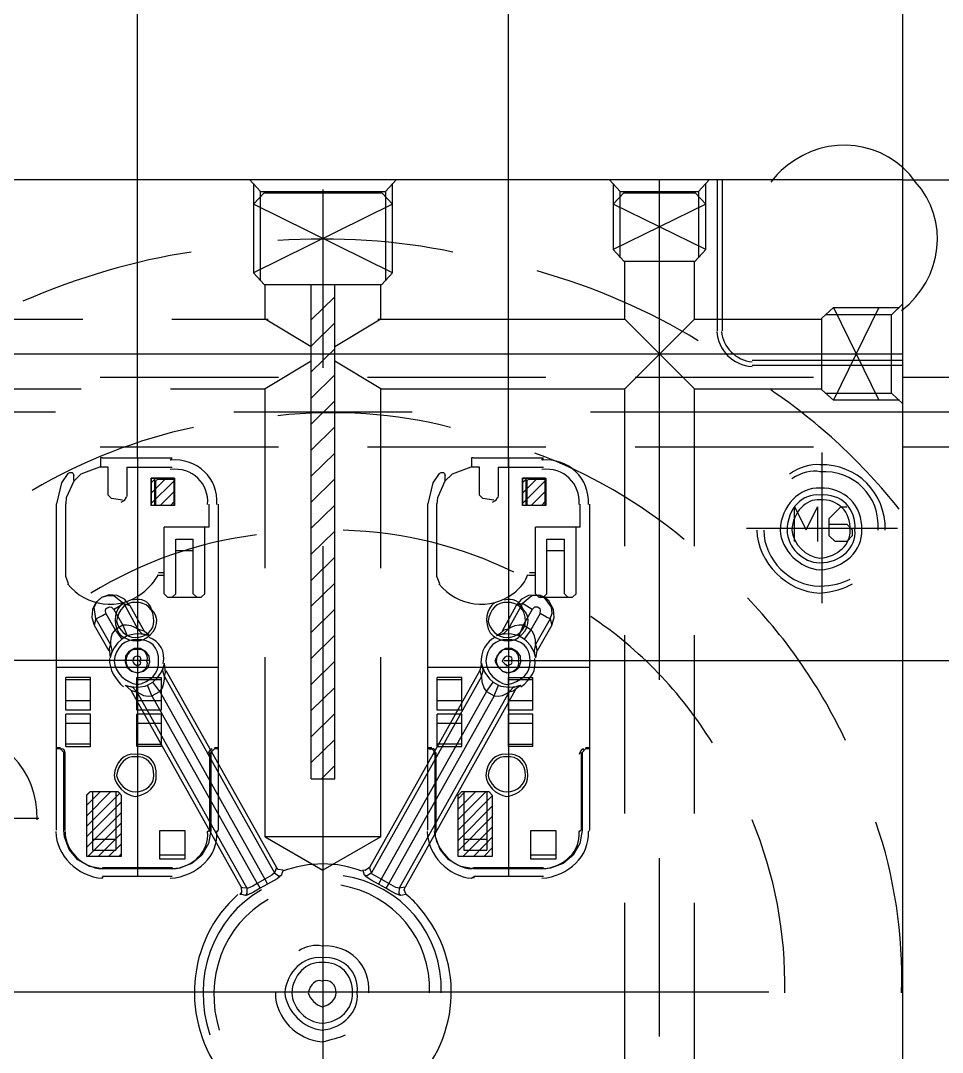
# Model space of a CAD drawing. Header units: inches. Extents: x 0 to 325, y 148 to 354.
# Drawn here: x 162.84 to 182.25, y 292.5 to 314.23 of the extents above; entities that cross this region are included whole.
import ezdxf

# ---------------------------------------------------------------- set-up
doc = ezdxf.new("R2010")
doc.units = ezdxf.units.IN
doc.header["$MEASUREMENT"] = 0

# ---------------------------------------------------------------- blocks, each defined once
blk = doc.blocks.new('AHH1270-500010_3')
at = {"color": 1, "transparency": 33554687}
for points in [[(165.303, 305.019), (165.303, 331.634)], [(173.116, 304.822), (173.116, 331.634)], [(181.42, 310.873), (181.42, 328.545), (180.505, 330.011), (180.505, 331.477)], [(181.42, 310.873), (200.961, 310.873)], [(169.209, 310.671), (169.209, 306.918)], [(165.303, 305.019), (165.303, 296.207)], [(173.116, 305.019), (173.116, 296.207)], [(169.209, 303.164), (169.209, 284.385)], [(165.544, 300.753), (137.457, 300.753)], [(173.022, 300.753), (200.961, 300.753)], [(163.596, 300.616), (167.005, 300.616)], [(171.413, 300.616), (174.823, 300.616)], [(178.596, 293.772), (159.823, 293.772)]]:
    blk.add_lwpolyline(points, dxfattribs=at)
at = {"color": 4, "transparency": 33554687}
for points in [[(156.999, 276.676), (181.42, 276.676), (181.42, 310.873), (156.999, 310.873), (156.999, 276.676)], [(177.514, 307.695), (177.514, 310.873)], [(177.622, 307.695), (177.622, 310.873)], [(181.42, 307.07), (178.247, 307.07)], [(181.42, 306.967), (178.247, 306.967)], [(165.593, 304.497), (165.692, 304.591)], [(165.593, 304.276), (165.908, 304.591)], [(165.593, 304.025), (166.076, 304.025), (166.076, 304.591), (165.593, 304.591), (165.593, 304.025)], [(173.411, 304.025), (173.888, 304.025), (173.888, 304.591), (173.411, 304.591), (173.411, 304.025)], [(173.411, 304.497), (173.504, 304.591)], [(173.411, 304.276), (173.726, 304.591)], [(165.593, 304.059), (166.076, 304.537)], [(173.411, 304.059), (173.888, 304.537)], [(165.785, 304.025), (166.076, 304.315)], [(173.598, 304.025), (173.888, 304.315)], [(166.002, 304.025), (166.076, 304.099)], [(173.819, 304.025), (173.888, 304.099)], [(164.555, 302.087), (164.427, 301.978), (164.354, 301.831)], [(164.393, 301.88), (164.452, 301.998), (164.555, 302.087), (164.678, 302.126), (164.811, 302.116), (165.013, 301.954)], [(164.875, 302.126), (164.708, 302.136), (164.57, 302.091)], [(164.57, 302.091), (164.57, 302.091)], [(165.141, 301.914), (165.028, 302.047), (164.875, 302.126)], [(173.539, 302.121), (173.386, 302.047), (173.278, 301.914)], [(173.863, 302.087), (173.74, 302.126), (173.608, 302.116), (173.406, 301.954)], [(173.74, 302.131), (173.539, 302.121)], [(173.79, 302.121), (173.74, 302.131)], [(173.863, 302.087), (173.79, 302.121)], [(173.967, 302.008), (173.863, 302.087)], [(173.991, 301.629), (174.031, 301.752), (174.021, 301.88), (173.863, 302.087)], [(174.065, 301.831), (173.967, 302.008)], [(164.354, 301.831), (164.339, 301.659), (164.393, 301.496)], [(164.427, 301.629), (164.393, 301.88)], [(164.565, 301.703), (164.639, 301.742), (164.629, 301.811)], [(164.629, 301.811), (164.639, 301.841), (164.664, 301.865), (164.723, 301.885)], [(164.639, 301.742), (164.831, 301.403)], [(164.723, 301.885), (164.757, 301.875), (164.806, 301.831)], [(164.801, 301.831), (164.974, 301.934)], [(164.806, 301.831), (164.993, 301.496)], [(164.974, 301.934), (165.013, 301.954)], [(165.013, 301.954), (165.141, 301.914)], [(165.013, 301.954), (165.313, 301.413)], [(165.141, 301.914), (165.441, 301.373)], [(173.278, 301.914), (172.978, 301.373)], [(173.406, 301.954), (173.106, 301.413)], [(173.406, 301.954), (173.278, 301.914)], [(173.445, 301.934), (173.406, 301.954)], [(173.613, 301.831), (173.426, 301.496)], [(173.613, 301.831), (173.445, 301.934)], [(173.78, 301.742), (173.588, 301.403)], [(173.662, 301.875), (173.613, 301.831)], [(173.726, 301.88), (173.662, 301.875)], [(173.79, 301.811), (173.78, 301.841), (173.726, 301.88)], [(173.78, 301.742), (173.79, 301.811)], [(173.918, 301.668), (173.78, 301.742)], [(174.026, 301.496), (174.075, 301.659), (174.065, 301.831)], [(164.427, 301.629), (164.393, 301.496)], [(164.427, 301.629), (164.565, 301.703)], [(164.427, 301.629), (164.732, 301.088)], [(173.991, 301.629), (173.686, 301.088)], [(173.991, 301.629), (173.918, 301.668)], [(173.991, 301.629), (174.026, 301.496)], [(164.393, 301.496), (164.698, 300.96)], [(164.772, 301.324), (164.742, 301.221)], [(164.831, 301.403), (164.772, 301.324)], [(164.993, 301.496), (164.831, 301.403)], [(164.831, 301.403), (164.974, 301.206)], [(165.072, 301.501), (164.993, 301.496)], [(164.993, 301.496), (165.087, 301.27)], [(165.17, 301.486), (165.072, 301.501)], [(165.244, 301.309), (165.136, 301.285)], [(165.234, 301.457), (165.17, 301.486)], [(165.313, 301.413), (165.234, 301.457)], [(165.303, 301.314), (165.244, 301.309)], [(165.372, 301.309), (165.303, 301.314)], [(165.313, 301.413), (165.397, 301.324)], [(165.352, 301.403), (165.313, 301.413)], [(165.441, 301.373), (165.352, 301.403)], [(165.456, 301.299), (165.372, 301.309)], [(165.397, 301.324), (165.456, 301.299)], [(165.554, 301.27), (165.441, 301.373)], [(172.929, 301.314), (172.865, 301.27)], [(173.017, 301.393), (172.929, 301.314)], [(173.017, 301.324), (172.963, 301.299)], [(173.027, 301.309), (172.963, 301.299)], [(173.106, 301.413), (173.017, 301.324)], [(173.106, 301.413), (173.017, 301.393)], [(173.116, 301.314), (173.027, 301.309)], [(173.165, 301.447), (173.106, 301.413)], [(173.175, 301.309), (173.116, 301.314)], [(173.249, 301.486), (173.165, 301.447)], [(173.283, 301.285), (173.175, 301.309)], [(173.342, 301.501), (173.249, 301.486)], [(173.426, 301.496), (173.332, 301.27)], [(173.426, 301.496), (173.342, 301.501)], [(173.588, 301.403), (173.426, 301.496)], [(173.588, 301.403), (173.445, 301.206)], [(173.622, 301.368), (173.588, 301.403)], [(173.662, 301.275), (173.622, 301.368)], [(174.026, 301.496), (173.721, 300.96)], [(164.732, 301.088), (164.708, 301.004)], [(164.742, 301.221), (164.732, 301.137)], [(164.732, 301.137), (164.732, 301.088)], [(164.732, 301.088), (164.762, 300.965)], [(164.88, 301.117), (164.811, 301.024)], [(164.974, 301.206), (164.88, 301.117)], [(165.087, 301.27), (164.974, 301.206)], [(165.136, 301.285), (165.087, 301.27)], [(165.485, 301.29), (165.456, 301.299)], [(165.554, 301.27), (165.485, 301.29)], [(172.899, 301.28), (172.865, 301.27)], [(172.963, 301.299), (172.899, 301.28)], [(173.332, 301.27), (173.283, 301.285)], [(173.445, 301.206), (173.332, 301.27)], [(173.495, 301.162), (173.445, 301.206)], [(173.578, 301.073), (173.495, 301.162)], [(173.686, 301.088), (173.652, 300.965)], [(173.681, 301.181), (173.662, 301.275)], [(173.686, 301.088), (173.681, 301.181)], [(173.701, 301.049), (173.686, 301.088)], [(164.708, 301.004), (164.723, 300.886)], [(164.723, 300.886), (164.728, 300.807)], [(164.757, 300.906), (164.737, 300.842)], [(164.762, 300.965), (164.757, 300.906)], [(164.772, 300.945), (164.757, 300.906)], [(164.811, 301.024), (164.772, 300.945)], [(173.627, 300.985), (173.578, 301.073)], [(173.662, 300.906), (173.627, 300.985)], [(173.652, 300.965), (173.662, 300.906)], [(173.672, 300.876), (173.662, 300.906)], [(173.691, 300.807), (173.672, 300.876)], [(173.691, 300.807), (173.721, 300.96)], [(173.721, 300.96), (173.701, 301.049)], [(164.737, 300.842), (164.728, 300.807)], [(165.844, 300.601), (165.864, 300.665)], [(165.864, 300.665), (165.874, 300.699)], [(165.879, 300.62), (165.874, 300.699)], [(172.545, 300.699), (172.511, 300.547)], [(172.545, 300.699), (172.56, 300.63)], [(165.721, 300.379), (165.79, 300.478)], [(165.79, 300.478), (165.83, 300.557)], [(165.83, 300.557), (165.844, 300.601)], [(165.839, 300.537), (165.844, 300.601)], [(165.869, 300.419), (165.839, 300.537)], [(165.869, 300.419), (165.894, 300.502)], [(165.894, 300.502), (165.879, 300.62)], [(165.903, 300.547), (168.23, 296.399)], [(172.511, 300.547), (170.188, 296.399)], [(172.511, 300.547), (172.535, 300.458)], [(172.535, 300.458), (172.545, 300.419)], [(172.545, 300.419), (172.579, 300.537)], [(172.56, 300.63), (172.575, 300.601)], [(172.575, 300.601), (172.614, 300.502)], [(172.579, 300.537), (172.575, 300.601)], [(172.614, 300.502), (172.712, 300.37)], [(165.047, 300.237), (165.116, 300.217)], [(165.047, 300.237), (165.16, 300.129)], [(165.465, 300.217), (165.515, 300.237)], [(165.515, 300.237), (165.628, 300.301)], [(165.608, 300.01), (165.515, 300.237)], [(165.628, 300.301), (165.721, 300.379)], [(165.771, 300.104), (165.628, 300.301)], [(165.83, 300.178), (165.859, 300.276)], [(165.859, 300.276), (165.869, 300.365)], [(165.869, 300.365), (165.869, 300.419)], [(165.869, 300.419), (168.186, 296.286)], [(172.545, 300.419), (170.233, 296.286)], [(172.545, 300.419), (172.555, 300.306)], [(172.555, 300.306), (172.599, 300.168)], [(172.648, 300.104), (172.791, 300.301)], [(172.712, 300.37), (172.791, 300.301)], [(172.791, 300.301), (172.904, 300.237)], [(172.811, 300.01), (172.904, 300.237)], [(172.904, 300.237), (172.953, 300.217)], [(173.273, 300.207), (173.337, 300.227)], [(173.308, 300.192), (173.371, 300.237)], [(173.337, 300.227), (173.371, 300.237)], [(165.116, 300.217), (165.146, 300.207)], [(165.146, 300.207), (165.229, 300.197)], [(165.205, 300.183), (165.146, 300.207)], [(165.16, 300.129), (165.249, 300.099)], [(165.16, 300.129), (167.483, 295.981)], [(165.288, 300.094), (165.205, 300.183)], [(165.229, 300.197), (165.303, 300.192)], [(165.249, 300.099), (165.288, 300.094)], [(165.288, 300.094), (165.367, 300.05)], [(165.288, 300.094), (167.606, 295.957)], [(165.303, 300.192), (165.357, 300.197)], [(165.357, 300.197), (165.465, 300.217)], [(165.367, 300.05), (165.431, 300.02)], [(165.431, 300.02), (165.529, 300.001)], [(165.529, 300.001), (165.608, 300.01)], [(165.608, 300.01), (165.771, 300.104)], [(165.608, 300.01), (167.822, 296.06)], [(165.771, 300.104), (165.83, 300.178)], [(165.771, 300.104), (167.984, 296.153)], [(172.648, 300.104), (170.434, 296.153)], [(172.811, 300.01), (170.597, 296.06)], [(173.13, 300.094), (170.813, 295.957)], [(173.258, 300.129), (170.936, 295.981)], [(172.599, 300.168), (172.648, 300.104)], [(172.648, 300.104), (172.811, 300.01)], [(172.811, 300.01), (172.894, 300.006)], [(172.894, 300.006), (172.988, 300.02)], [(172.953, 300.217), (173.066, 300.197)], [(172.988, 300.02), (173.071, 300.06)], [(173.066, 300.197), (173.116, 300.192)], [(173.071, 300.06), (173.13, 300.094)], [(173.116, 300.192), (173.209, 300.197)], [(173.13, 300.094), (173.214, 300.183)], [(173.13, 300.094), (173.214, 300.114)], [(173.209, 300.197), (173.273, 300.207)], [(173.214, 300.183), (173.273, 300.207)], [(173.214, 300.114), (173.308, 300.192)], [(164.304, 297.988), (164.231, 297.915)], [(164.231, 297.92), (164.3, 297.988)], [(164.231, 297.698), (164.521, 297.988)], [(164.231, 297.477), (164.737, 297.988)], [(164.231, 297.26), (164.939, 297.969)], [(164.231, 297.915), (164.231, 296.635)], [(164.895, 297.988), (164.304, 297.988)], [(164.969, 297.915), (164.895, 297.988)], [(164.969, 296.635), (164.969, 297.915)], [(172.122, 297.988), (172.048, 297.915)], [(172.048, 297.836), (172.196, 297.988)], [(172.048, 297.615), (172.417, 297.988)], [(172.048, 297.398), (172.634, 297.988)], [(172.048, 297.915), (172.048, 296.635)], [(172.048, 297.177), (172.781, 297.915)], [(172.707, 297.988), (172.122, 297.988)], [(172.781, 297.915), (172.707, 297.988)], [(172.781, 296.635), (172.781, 297.915)], [(164.231, 297.039), (164.969, 297.777)], [(172.048, 296.96), (172.781, 297.693)], [(164.231, 296.818), (164.969, 297.555)], [(172.048, 296.739), (172.781, 297.477)], [(164.265, 296.635), (164.969, 297.339)], [(172.161, 296.635), (172.781, 297.255)], [(164.486, 296.635), (164.969, 297.118)], [(172.383, 296.635), (172.781, 297.039)], [(164.703, 296.635), (164.969, 296.896)], [(172.604, 296.635), (172.781, 296.818)], [(164.231, 296.635), (164.969, 296.635)], [(164.924, 296.635), (164.969, 296.68)], [(172.048, 296.635), (172.781, 296.635)], [(168.201, 296.321), (168.186, 296.286)], [(168.23, 296.399), (168.201, 296.321)], [(168.265, 296.355), (168.23, 296.399)], [(168.373, 296.34), (168.265, 296.355)], [(168.373, 296.34), (168.344, 296.267)], [(170.061, 296.306), (170.046, 296.34)], [(170.1, 296.335), (170.046, 296.34)], [(170.203, 296.36), (170.188, 296.399), (170.1, 296.335)], [(170.233, 296.286), (170.203, 296.36)], [(167.984, 296.153), (167.822, 296.06)], [(168.034, 296.178), (167.984, 296.153)], [(167.984, 296.153), (168.039, 296.045)], [(168.132, 296.232), (168.034, 296.178)], [(168.245, 296.158), (168.107, 296.08)], [(168.186, 296.286), (168.132, 296.232)], [(168.186, 296.286), (168.275, 296.222)], [(168.334, 296.232), (168.245, 296.158)], [(168.275, 296.222), (168.334, 296.232)], [(168.344, 296.267), (168.334, 296.232)], [(170.085, 296.232), (170.061, 296.306)], [(170.139, 296.222), (170.085, 296.232)], [(170.115, 296.198), (170.085, 296.232)], [(170.238, 296.119), (170.115, 296.198)], [(170.233, 296.286), (170.139, 296.222)], [(170.247, 296.257), (170.233, 296.286)], [(170.38, 296.045), (170.238, 296.119)], [(170.336, 296.203), (170.247, 296.257)], [(170.434, 296.153), (170.336, 296.203)], [(170.434, 296.153), (170.38, 296.045)], [(170.597, 296.06), (170.434, 296.153)], [(167.492, 295.873), (167.458, 295.829)], [(167.522, 295.971), (167.483, 295.981), (167.492, 295.873)], [(167.606, 295.957), (167.522, 295.971)], [(167.635, 295.961), (167.606, 295.957)], [(167.606, 295.957), (167.606, 295.848)], [(167.748, 295.878), (167.615, 295.814)], [(167.729, 296.006), (167.635, 295.961)], [(167.822, 296.06), (167.729, 296.006)], [(167.886, 295.957), (167.748, 295.878)], [(167.822, 296.06), (167.886, 295.957)], [(168.039, 296.045), (167.886, 295.957)], [(168.107, 296.08), (168.039, 296.045)], [(170.533, 295.957), (170.38, 296.045)], [(170.597, 296.06), (170.533, 295.957)], [(170.602, 295.917), (170.533, 295.957)], [(170.641, 296.03), (170.597, 296.06)], [(170.739, 295.838), (170.602, 295.917)], [(170.739, 295.976), (170.641, 296.03)], [(170.813, 295.957), (170.739, 295.976)], [(170.813, 295.957), (170.808, 295.848)], [(170.853, 295.966), (170.813, 295.957)], [(170.936, 295.981), (170.853, 295.966)], [(170.917, 295.927), (170.936, 295.981)], [(170.961, 295.829), (170.917, 295.927)], [(167.497, 295.824), (167.458, 295.829)], [(167.576, 295.804), (167.497, 295.824)], [(167.606, 295.848), (167.576, 295.804)], [(167.615, 295.814), (167.576, 295.804)], [(170.843, 295.804), (170.739, 295.838)], [(170.808, 295.848), (170.843, 295.804)], [(170.882, 295.814), (170.843, 295.804)], [(170.961, 295.829), (170.882, 295.814)]]:
    blk.add_lwpolyline(points, dxfattribs=at)
at = {"color": 2, "transparency": 33554687}
for points in [[(167.896, 310.627), (167.67, 310.873)], [(170.523, 310.627), (170.749, 310.873)], [(175.241, 310.873), (175.467, 310.627)], [(176.294, 300.345), (176.294, 310.873)], [(177.115, 310.627), (177.342, 310.873)], [(167.743, 310.799), (167.743, 308.92)], [(170.675, 308.92), (170.675, 310.799)], [(175.315, 310.799), (175.315, 309.407)], [(177.268, 309.407), (177.268, 310.799)], [(167.743, 310.362), (167.97, 310.603)], [(167.896, 310.627), (170.523, 310.627)], [(167.896, 308.748), (167.896, 310.627)], [(167.97, 310.603), (170.449, 310.603)], [(170.449, 310.603), (170.675, 310.362)], [(170.523, 310.627), (170.523, 308.748)], [(175.315, 310.362), (175.541, 310.603)], [(175.467, 309.235), (175.467, 310.627)], [(175.467, 310.627), (177.115, 310.627)], [(175.541, 310.603), (177.047, 310.603)], [(177.047, 310.603), (177.268, 310.362)], [(177.115, 310.627), (177.115, 309.235)], [(170.675, 310.362), (167.743, 308.92)], [(170.675, 308.92), (167.743, 310.362)], [(177.268, 309.407), (175.315, 310.362)], [(177.268, 310.362), (175.315, 309.407)], [(175.315, 309.407), (175.541, 309.161)], [(175.541, 309.161), (177.047, 309.161), (177.268, 309.407)], [(175.561, 307.941), (175.561, 309.161)], [(177.027, 307.941), (177.027, 309.161)], [(167.743, 308.92), (167.97, 308.674)], [(170.449, 308.674), (170.675, 308.92)], [(167.97, 308.674), (170.449, 308.674)], [(167.989, 307.941), (167.989, 308.674)], [(168.963, 298.264), (168.963, 308.674)], [(169.455, 298.264), (169.455, 308.674)], [(170.429, 307.941), (170.429, 308.674)], [(168.963, 307.926), (169.455, 308.413)], [(181.179, 308.035), (181.42, 308.261)], [(179.713, 307.961), (179.954, 308.187)], [(179.954, 308.187), (181.346, 308.187)], [(180.909, 308.187), (179.954, 306.234)], [(179.954, 308.187), (180.909, 306.234)], [(162.125, 307.941), (164.152, 307.941)], [(166.026, 307.941), (168.053, 307.941)], [(168.963, 307.356), (167.989, 307.941)], [(168.963, 307.375), (169.455, 307.867)], [(170.429, 307.941), (169.455, 307.356)], [(170.366, 307.941), (175.561, 307.941)], [(175.561, 306.475), (177.027, 307.941)], [(177.027, 306.475), (175.561, 307.941)], [(177.027, 307.941), (179.713, 307.941)], [(179.713, 306.455), (179.713, 307.961)], [(181.179, 308.035), (179.787, 308.035)], [(181.179, 306.381), (181.179, 308.035)], [(159.508, 307.208), (181.42, 307.208)], [(168.963, 306.829), (169.455, 307.316)], [(168.963, 307.06), (167.989, 306.475)], [(170.429, 306.475), (169.455, 307.06)], [(168.963, 306.278), (169.455, 306.77)], [(162.125, 306.475), (164.117, 306.475)], [(165.997, 306.475), (167.989, 306.475)], [(167.989, 302.697), (167.989, 306.475)], [(170.429, 302.697), (170.429, 306.475)], [(170.429, 306.475), (175.561, 306.475)], [(175.561, 303.164), (175.561, 306.475)], [(177.027, 303.164), (177.027, 306.475)], [(177.027, 306.475), (179.713, 306.475)], [(179.954, 306.234), (179.713, 306.455)], [(179.787, 306.381), (181.179, 306.381)], [(181.42, 306.16), (181.179, 306.381)], [(168.963, 305.732), (169.455, 306.219)], [(181.346, 306.234), (179.954, 306.234)], [(168.963, 305.186), (169.455, 305.673)], [(168.963, 304.635), (169.455, 305.122)], [(168.963, 304.089), (169.455, 304.576)], [(168.963, 303.538), (169.455, 304.025)], [(168.963, 302.992), (169.455, 303.479)], [(168.963, 302.441), (169.455, 302.928)], [(168.963, 301.895), (169.455, 302.382)], [(168.963, 301.344), (169.455, 301.836)], [(168.963, 300.798), (169.455, 301.285)], [(175.561, 297.531), (175.561, 301.285)], [(177.027, 297.531), (177.027, 301.285)], [(167.989, 297.044), (167.989, 300.822)], [(168.963, 300.247), (169.455, 300.739)], [(170.429, 297.044), (170.429, 300.822)], [(168.963, 299.7), (169.455, 300.188)], [(168.963, 299.149), (169.455, 299.641)], [(168.963, 298.603), (169.455, 299.09)], [(169.175, 298.264), (169.455, 298.544)], [(168.963, 298.264), (169.455, 298.264)], [(159.562, 297.437), (163.227, 297.437)], [(170.429, 297.044), (167.989, 297.044)], [(167.989, 297.044), (169.209, 296.34)], [(170.429, 297.044), (169.209, 296.34)], [(176.294, 292.837), (176.294, 296.591)], [(175.561, 291.898), (175.561, 295.652)], [(177.027, 291.898), (177.027, 295.652)]]:
    blk.add_lwpolyline(points, dxfattribs=at)
at = {"transparency": 33554687}
for points in [[(164.516, 306.721), (168.27, 306.721)], [(170.149, 306.721), (173.903, 306.721)], [(175.782, 306.721), (179.536, 306.721)], [(181.41, 306.721), (185.169, 306.721)], [(144.783, 305.988), (163.576, 305.988)], [(167.33, 305.988), (171.089, 305.988)], [(174.843, 305.988), (193.636, 305.988)], [(164.516, 305.255), (168.27, 305.255)], [(170.149, 305.255), (173.903, 305.255)], [(175.782, 305.255), (179.536, 305.255)], [(181.41, 305.255), (185.169, 305.255)]]:
    blk.add_lwpolyline(points, dxfattribs=at)
at = {"color": 3, "transparency": 33554687}
for points in [[(164.526, 305.019), (164.526, 304.822)], [(164.565, 305.019), (164.526, 305.019)], [(164.565, 305.019), (166.031, 305.019)], [(172.338, 305.019), (172.338, 304.822)], [(172.378, 305.019), (172.338, 305.019)], [(172.378, 305.019), (173.849, 305.019)], [(164.506, 304.822), (164.113, 304.679)], [(164.565, 304.822), (164.506, 304.822)], [(164.688, 304.822), (164.565, 304.822)], [(164.688, 304.236), (164.688, 304.822)], [(165.082, 304.822), (165.082, 304.207)], [(165.082, 304.822), (166.036, 304.822)], [(172.324, 304.822), (171.93, 304.679)], [(172.378, 304.822), (172.324, 304.822)], [(172.506, 304.822), (172.378, 304.822)], [(172.506, 304.236), (172.506, 304.822)], [(172.894, 304.822), (172.894, 304.207)], [(172.894, 304.822), (173.849, 304.822)], [(163.837, 304.694), (163.704, 304.497), (163.596, 304.05)], [(163.837, 304.694), (163.881, 304.714), (163.906, 304.714), (163.931, 304.709), (163.95, 304.689), (163.965, 304.645)], [(164.113, 304.679), (163.96, 304.532)], [(163.965, 304.542), (163.965, 304.645)], [(165.593, 304.015), (165.593, 304.591)], [(165.593, 304.591), (166.085, 304.591)], [(165.667, 304.02), (165.667, 304.591)], [(165.692, 304.522), (165.702, 304.551), (165.711, 304.561), (165.741, 304.571)], [(165.741, 304.571), (166.076, 304.571)], [(166.076, 304.571), (166.076, 304.571)], [(166.085, 304.591), (166.085, 304.015), (166.085, 304.591)], [(171.655, 304.694), (171.522, 304.497), (171.413, 304.05)], [(171.655, 304.694), (171.699, 304.714), (171.723, 304.714), (171.748, 304.709), (171.768, 304.689), (171.782, 304.645)], [(171.93, 304.679), (171.773, 304.532)], [(171.782, 304.542), (171.782, 304.645)], [(173.411, 304.015), (173.411, 304.591)], [(173.411, 304.591), (173.898, 304.591)], [(173.485, 304.02), (173.485, 304.591)], [(173.504, 304.522), (173.514, 304.551), (173.524, 304.561), (173.554, 304.571)], [(173.554, 304.571), (173.893, 304.571)], [(173.893, 304.571), (173.893, 304.571)], [(173.898, 304.591), (173.898, 304.015), (173.898, 304.591)], [(163.96, 304.532), (163.803, 304.182)], [(165.692, 304.025), (165.692, 304.522)], [(171.773, 304.532), (171.62, 304.182)], [(173.504, 304.025), (173.504, 304.522)], [(163.803, 304.182), (163.793, 304.05)], [(164.688, 304.236), (164.757, 304.163)], [(164.988, 304.133), (164.757, 304.163)], [(171.62, 304.182), (171.605, 304.05)], [(172.506, 304.236), (172.575, 304.163)], [(172.806, 304.133), (172.575, 304.163)], [(163.596, 297.182), (163.596, 304.05)], [(163.793, 302.519), (163.793, 304.05)], [(165.667, 304.02), (165.593, 304.015)], [(166.085, 304.015), (165.593, 304.015)], [(165.692, 304.025), (165.692, 304.025)], [(165.692, 304.025), (166.076, 304.025)], [(166.085, 304.015), (166.085, 304.015)], [(166.809, 303.558), (166.809, 304.045)], [(167.005, 304.045), (167.005, 297.182)], [(171.413, 297.182), (171.413, 304.05)], [(171.605, 302.519), (171.605, 304.05)], [(173.485, 304.02), (173.411, 304.015)], [(173.898, 304.015), (173.411, 304.015)], [(173.504, 304.025), (173.504, 304.025)], [(173.504, 304.025), (173.893, 304.025)], [(173.898, 304.015), (173.898, 304.015)], [(174.626, 303.558), (174.626, 304.045)], [(174.823, 304.045), (174.823, 297.182)], [(165.864, 302.16), (165.864, 303.558)], [(166.809, 303.558), (165.864, 303.558)], [(166.72, 302.16), (166.72, 303.558)], [(173.681, 302.16), (173.681, 303.558)], [(174.626, 303.558), (173.681, 303.558)], [(174.537, 302.16), (174.537, 303.558)], [(166.11, 302.16), (166.11, 303.312)], [(166.11, 303.312), (166.479, 303.312)], [(166.479, 302.16), (166.479, 303.312)], [(173.923, 302.16), (173.923, 303.312)], [(173.923, 303.312), (174.291, 303.312)], [(174.291, 302.16), (174.291, 303.312)], [(166.11, 303.071), (166.479, 303.071)], [(173.923, 303.071), (174.291, 303.071)], [(163.793, 302.519), (163.842, 302.372)], [(165.864, 302.544), (165.716, 302.544)], [(165.864, 302.603), (165.746, 302.603)], [(171.605, 302.519), (171.659, 302.372)], [(173.681, 302.544), (173.534, 302.544)], [(173.681, 302.603), (173.558, 302.603)], [(165.864, 302.16), (165.938, 302.087)], [(165.938, 302.087), (166.646, 302.087)], [(166.036, 302.087), (166.11, 302.16)], [(166.479, 302.16), (166.553, 302.087)], [(166.646, 302.087), (166.72, 302.16)], [(173.681, 302.16), (173.755, 302.087)], [(173.755, 302.087), (174.464, 302.087)], [(173.849, 302.087), (173.923, 302.16)], [(174.291, 302.16), (174.365, 302.087)], [(174.464, 302.087), (174.537, 302.16)], [(165.121, 300.945), (165.052, 300.842)], [(165.234, 301.009), (165.121, 300.945)], [(165.367, 301.009), (165.234, 301.009)], [(165.48, 300.945), (165.367, 301.009)], [(165.549, 300.842), (165.48, 300.945)], [(172.939, 300.945), (172.87, 300.842)], [(173.052, 301.009), (172.939, 300.945)], [(173.185, 301.009), (173.052, 301.009)], [(173.298, 300.945), (173.185, 301.009)], [(173.367, 300.842), (173.298, 300.945)], [(165.052, 300.842), (165.042, 300.724)], [(165.042, 300.724), (165.082, 300.611)], [(165.525, 300.611), (165.564, 300.724)], [(165.564, 300.724), (165.549, 300.842)], [(172.87, 300.842), (172.855, 300.724)], [(172.855, 300.724), (172.894, 300.611)], [(173.337, 300.611), (173.376, 300.724)], [(173.376, 300.724), (173.367, 300.842)], [(165.082, 300.611), (165.175, 300.527)], [(165.175, 300.527), (165.303, 300.493)], [(165.303, 300.493), (165.431, 300.527)], [(165.431, 300.527), (165.525, 300.611)], [(172.894, 300.611), (172.988, 300.527)], [(172.988, 300.527), (173.116, 300.493)], [(173.116, 300.493), (173.244, 300.527)], [(173.244, 300.527), (173.337, 300.611)], [(164.314, 300.394), (163.798, 300.394)], [(163.798, 299.71), (163.798, 300.394)], [(164.314, 300.345), (163.798, 300.345)], [(164.314, 299.71), (164.314, 300.394)], [(165.293, 299.71), (165.293, 300.394)], [(165.293, 300.394), (165.81, 300.394)], [(165.81, 300.345), (165.293, 300.345)], [(165.81, 299.71), (165.81, 300.394)], [(172.132, 300.394), (171.615, 300.394)], [(171.615, 299.71), (171.615, 300.394)], [(172.132, 300.345), (171.615, 300.345)], [(172.132, 299.71), (172.132, 300.394)], [(173.111, 299.71), (173.111, 300.394)], [(173.111, 300.394), (173.627, 300.394)], [(173.627, 300.345), (173.111, 300.345)], [(173.627, 299.71), (173.627, 300.394)], [(164.314, 299.907), (163.798, 299.907)], [(165.81, 299.907), (165.293, 299.907)], [(172.132, 299.907), (171.615, 299.907)], [(173.627, 299.907), (173.111, 299.907)], [(164.314, 299.71), (163.798, 299.71)], [(164.314, 299.627), (163.798, 299.627)], [(163.798, 298.943), (163.798, 299.627)], [(164.314, 298.943), (164.314, 299.627)], [(165.81, 299.71), (165.293, 299.71)], [(165.81, 299.627), (165.293, 299.627)], [(165.293, 298.943), (165.293, 299.627)], [(165.81, 298.943), (165.81, 299.627)], [(172.132, 299.71), (171.615, 299.71)], [(172.132, 299.627), (171.615, 299.627)], [(171.615, 298.943), (171.615, 299.627)], [(172.132, 298.943), (172.132, 299.627)], [(173.627, 299.71), (173.111, 299.71)], [(173.627, 299.627), (173.111, 299.627)], [(173.111, 298.943), (173.111, 299.627)], [(173.627, 298.943), (173.627, 299.627)], [(164.314, 299.43), (163.798, 299.43)], [(165.81, 299.43), (165.293, 299.43)], [(172.132, 299.43), (171.615, 299.43)], [(173.627, 299.43), (173.111, 299.43)], [(163.68, 298.918), (163.596, 298.918)], [(163.68, 298.918), (163.68, 298.918)], [(164.314, 298.992), (163.798, 298.992)], [(163.798, 298.943), (164.314, 298.943)], [(165.303, 298.992), (165.81, 298.992)], [(165.81, 298.943), (165.303, 298.943)], [(166.922, 298.918), (166.922, 298.918)], [(167.005, 298.918), (166.922, 298.918)], [(171.497, 298.918), (171.413, 298.918)], [(171.497, 298.918), (171.497, 298.918)], [(172.132, 298.992), (171.615, 298.992)], [(171.615, 298.943), (172.132, 298.943)], [(173.116, 298.992), (173.627, 298.992)], [(173.627, 298.943), (173.116, 298.943)], [(174.739, 298.918), (174.739, 298.918)], [(174.823, 298.918), (174.739, 298.918)], [(163.68, 298.894), (163.596, 298.894)], [(163.753, 298.82), (163.68, 298.894)], [(163.753, 297.177), (163.753, 298.82)], [(163.778, 298.82), (163.778, 298.82)], [(163.778, 297.177), (163.778, 298.82)], [(166.823, 298.82), (166.823, 298.82)], [(166.823, 298.82), (166.823, 297.177)], [(166.922, 298.894), (166.848, 298.82)], [(166.848, 298.82), (166.848, 297.177)], [(167.005, 298.894), (166.922, 298.894)], [(171.497, 298.894), (171.413, 298.894)], [(171.571, 298.82), (171.497, 298.894)], [(171.571, 297.177), (171.571, 298.82)], [(171.595, 298.82), (171.595, 298.82)], [(171.595, 297.177), (171.595, 298.82)], [(174.641, 298.82), (174.641, 298.82)], [(174.641, 298.82), (174.641, 297.177)], [(174.739, 298.894), (174.665, 298.82)], [(174.665, 298.82), (174.665, 297.177)], [(174.823, 298.894), (174.739, 298.894)], [(164.304, 297.988), (164.231, 297.915)], [(164.231, 297.915), (164.231, 296.635)], [(164.895, 297.988), (164.304, 297.988)], [(164.354, 297.988), (164.354, 296.758)], [(164.846, 297.988), (164.846, 296.758)], [(164.969, 297.915), (164.895, 297.988)], [(164.969, 296.635), (164.969, 297.915)], [(172.122, 297.988), (172.048, 297.915)], [(172.048, 297.915), (172.048, 296.635)], [(172.707, 297.988), (172.122, 297.988)], [(172.171, 297.988), (172.171, 296.758)], [(172.658, 297.988), (172.658, 296.758)], [(172.781, 297.915), (172.707, 297.988)], [(172.781, 296.635), (172.781, 297.915)], [(163.768, 297.039), (163.753, 297.177)], [(163.778, 297.177), (163.778, 297.177)], [(166.848, 297.177), (166.799, 296.901)], [(166.823, 297.177), (166.823, 297.177)], [(171.581, 297.039), (171.571, 297.177)], [(171.595, 297.177), (171.595, 297.177)], [(174.665, 297.177), (174.616, 296.901)], [(174.641, 297.177), (174.641, 297.177)], [(163.862, 296.773), (163.768, 297.039)], [(164.354, 296.99), (164.846, 296.99)], [(165.771, 297.172), (166.297, 297.172)], [(165.771, 296.572), (165.771, 297.172)], [(166.297, 297.172), (166.297, 296.572)], [(171.679, 296.773), (171.581, 297.039)], [(172.171, 296.99), (172.658, 296.99)], [(173.588, 297.172), (174.109, 297.172)], [(173.588, 296.572), (173.588, 297.172)], [(174.109, 297.172), (174.109, 296.572)], [(164.044, 296.557), (163.862, 296.773)], [(164.354, 296.758), (164.846, 296.758)], [(166.799, 296.901), (166.661, 296.655)], [(171.861, 296.557), (171.679, 296.773)], [(172.171, 296.758), (172.658, 296.758)], [(174.616, 296.901), (174.474, 296.655)], [(164.29, 296.414), (164.044, 296.557)], [(164.231, 296.635), (164.969, 296.635)], [(165.771, 296.66), (166.297, 296.66)], [(166.297, 296.572), (165.771, 296.572)], [(166.661, 296.655), (166.445, 296.478)], [(172.102, 296.414), (171.861, 296.557)], [(172.048, 296.635), (172.781, 296.635)], [(173.588, 296.66), (174.109, 296.66)], [(174.109, 296.572), (173.588, 296.572)], [(174.474, 296.655), (174.262, 296.478)], [(164.565, 296.365), (164.29, 296.414)], [(166.041, 296.389), (164.565, 296.389)], [(164.565, 296.389), (164.565, 296.389)], [(166.041, 296.365), (164.565, 296.365)], [(166.041, 296.389), (166.041, 296.389)], [(166.179, 296.38), (166.041, 296.365)], [(166.445, 296.478), (166.179, 296.38)], [(172.378, 296.365), (172.102, 296.414)], [(173.854, 296.389), (172.378, 296.389)], [(172.378, 296.389), (172.378, 296.389)], [(173.854, 296.365), (172.378, 296.365)], [(173.854, 296.389), (173.854, 296.389)], [(173.996, 296.38), (173.854, 296.365)], [(174.262, 296.478), (173.996, 296.38)], [(166.031, 296.207), (164.57, 296.207)], [(173.849, 296.207), (172.388, 296.207)]]:
    blk.add_lwpolyline(points, dxfattribs=at)
at = {"color": 6, "transparency": 33554687}
for points in [[(179.713, 305.132), (179.713, 301.959)], [(179.133, 303.257), (179.133, 303.991), (179.379, 303.503), (179.62, 303.991), (179.62, 303.257)], [(179.866, 303.622), (180.235, 303.622), (180.353, 303.503), (180.353, 303.38), (180.235, 303.257), (179.989, 303.257), (179.866, 303.38), (179.866, 303.745), (180.112, 303.991), (180.235, 303.991)], [(178.124, 303.543), (181.302, 303.543)]]:
    blk.add_lwpolyline(points, dxfattribs=at)
at = {"color": 4, "transparency": 33554687}
for points, knots in [([(181.391, 308.123), (182.267, 308.803), (182.403, 310.033), (181.686, 310.829), (181.054, 311.718), (179.824, 311.854), (178.98, 311.173), (178.87, 311.089), (178.768, 310.987), (178.636, 310.829)], [0, 0, 0, 0, 1, 1, 1, 2, 2, 2, 3, 3, 3, 3]), ([(165.746, 300.743), (165.772, 300.497), (165.562, 300.287), (165.303, 300.252), (165.044, 300.287), (164.834, 300.497), (164.811, 300.743), (164.834, 301.015), (165.044, 301.224), (165.303, 301.186), (165.562, 301.224), (165.772, 301.015), (165.746, 300.743)], [0, 0, 0, 0, 1, 1, 1, 2, 2, 2, 3, 3, 3, 4, 4, 4, 4]), ([(173.568, 300.743), (173.589, 300.497), (173.379, 300.287), (173.076, 300.252), (172.861, 300.287), (172.651, 300.497), (172.634, 300.743), (172.651, 301.015), (172.861, 301.224), (173.076, 301.186), (173.379, 301.224), (173.589, 301.015), (173.568, 300.743)], [0, 0, 0, 0, 1, 1, 1, 2, 2, 2, 3, 3, 3, 4, 4, 4, 4]), ([(165.5, 300.743), (165.548, 300.621), (165.439, 300.512), (165.303, 300.497), (165.169, 300.512), (165.059, 300.621), (165.057, 300.743), (165.059, 300.891), (165.169, 301), (165.303, 300.989), (165.439, 301), (165.548, 300.891), (165.5, 300.743)], [0, 0, 0, 0, 1, 1, 1, 2, 2, 2, 3, 3, 3, 4, 4, 4, 4]), ([(173.322, 300.743), (173.364, 300.621), (173.255, 300.512), (173.076, 300.497), (172.985, 300.512), (172.876, 300.621), (172.83, 300.743), (172.876, 300.891), (172.985, 301), (173.076, 300.989), (173.255, 301), (173.364, 300.891), (173.322, 300.743)], [0, 0, 0, 0, 1, 1, 1, 2, 2, 2, 3, 3, 3, 4, 4, 4, 4]), ([(165.352, 300.743), (165.401, 300.702), (165.358, 300.658), (165.303, 300.645), (165.25, 300.658), (165.206, 300.702), (165.205, 300.743), (165.206, 300.81), (165.25, 300.854), (165.303, 300.842), (165.358, 300.854), (165.401, 300.81), (165.352, 300.743)], [0, 0, 0, 0, 1, 1, 1, 2, 2, 2, 3, 3, 3, 4, 4, 4, 4]), ([(173.175, 300.743), (173.218, 300.702), (173.174, 300.658), (173.076, 300.645), (173.066, 300.658), (173.022, 300.702), (172.978, 300.743), (173.022, 300.81), (173.066, 300.854), (173.076, 300.842), (173.174, 300.854), (173.218, 300.81), (173.175, 300.743)], [0, 0, 0, 0, 1, 1, 1, 2, 2, 2, 3, 3, 3, 4, 4, 4, 4]), ([(167.419, 295.824), (166.325, 294.865), (166.189, 293.16), (167.123, 291.986), (167.249, 291.916), (167.351, 291.815), (167.419, 291.691)], [0, 0, 0, 0, 1, 1, 1, 2, 2, 2, 2]), ([(170.961, 291.691), (172.099, 292.69), (172.234, 294.394), (171.256, 295.529), (171.174, 295.638), (171.072, 295.74), (170.961, 295.824)], [0, 0, 0, 0, 1, 1, 1, 2, 2, 2, 2]), ([(170.174, 293.757), (170.217, 294.332), (169.767, 294.782), (169.19, 294.741), (169.035, 294.782), (168.862, 294.736), (168.698, 294.643)], [0, 0, 0, 0, 1, 1, 1, 2, 2, 2, 2]), ([(169.928, 293.757), (169.974, 293.356), (169.632, 293.015), (169.19, 292.97), (168.791, 293.015), (168.449, 293.356), (168.403, 293.757), (168.449, 294.198), (168.791, 294.539), (169.19, 294.495), (169.632, 294.539), (169.974, 294.198), (169.928, 293.757)], [0, 0, 0, 0, 1, 1, 1, 2, 2, 2, 3, 3, 3, 4, 4, 4, 4]), ([(169.829, 293.757), (169.851, 293.424), (169.565, 293.137), (169.19, 293.118), (168.858, 293.137), (168.572, 293.424), (168.55, 293.757), (168.572, 294.13), (168.858, 294.417), (169.19, 294.397), (169.565, 294.417), (169.851, 294.13), (169.829, 293.757)], [0, 0, 0, 0, 1, 1, 1, 2, 2, 2, 3, 3, 3, 4, 4, 4, 4]), ([(169.485, 293.757), (169.486, 293.625), (169.363, 293.502), (169.19, 293.462), (169.06, 293.502), (168.937, 293.625), (168.895, 293.757), (168.937, 293.929), (169.06, 294.052), (169.19, 294.003), (169.363, 294.052), (169.486, 293.929), (169.485, 293.757)], [0, 0, 0, 0, 1, 1, 1, 2, 2, 2, 3, 3, 3, 4, 4, 4, 4]), ([(168.206, 293.757), (168.206, 293.222), (168.656, 292.772), (169.19, 292.724), (169.388, 292.772), (169.561, 292.818), (169.682, 292.872)], [0, 0, 0, 0, 1, 1, 1, 2, 2, 2, 2])]:
    blk.add_open_spline(points, degree=3, knots=knots, dxfattribs=at)
for points in [[(171.945, 309.353), (170.752, 309.602), (169.519, 309.674), (168.255, 309.599)], [(166.435, 309.353), (165.246, 309.175), (164.063, 308.821), (162.892, 308.32)], [(177.111, 307.484), (176.072, 308.121), (174.937, 308.61), (173.716, 308.959)], [(177.504, 307.68), (177.516, 307.295), (177.844, 306.967), (178.242, 306.942)], [(177.602, 307.68), (177.624, 307.354), (177.904, 307.074), (178.242, 307.041)], [(181.341, 303.941), (180.564, 304.91), (179.665, 305.757), (178.636, 306.45)], [(171.896, 305.663), (170.739, 305.955), (169.516, 306.047), (168.255, 305.909)], [(166.484, 305.663), (165.304, 305.412), (164.162, 304.964), (163.089, 304.335)], [(176.815, 303.302), (175.872, 304.086), (174.809, 304.7), (173.667, 305.122)], [(173.224, 302.613), (172.131, 303.158), (170.915, 303.453), (169.633, 303.499)], [(167.812, 303.4), (166.596, 303.247), (165.413, 302.838), (164.319, 302.17)], [(180.21, 299.071), (179.685, 300.175), (178.994, 301.189), (178.144, 302.072)], [(177.406, 299.022), (176.739, 300.09), (175.875, 300.996), (174.847, 301.678)], [(165.844, 300.694), (165.899, 300.94), (165.772, 301.167), (165.549, 301.235)], [(172.83, 301.235), (172.651, 301.167), (172.524, 300.94), (172.535, 300.694)], [(164.713, 300.793), (164.708, 300.571), (164.835, 300.344), (165.008, 300.202)], [(173.371, 300.202), (173.588, 300.344), (173.715, 300.571), (173.667, 300.793)], [(178.931, 293.757), (178.957, 295.018), (178.72, 296.247), (178.242, 297.398)], [(181.391, 293.757), (181.424, 294.997), (181.242, 296.211), (180.85, 297.349)], [(170.026, 296.316), (169.505, 296.522), (168.919, 296.522), (168.353, 296.316)], [(171.699, 293.757), (171.732, 295), (170.854, 296.047), (169.633, 296.217)], [(167.911, 295.922), (166.892, 295.349), (166.424, 294.065), (166.828, 292.872)], [(171.453, 293.757), (171.492, 294.884), (170.697, 295.831), (169.583, 296.021)], [(168.058, 295.725), (167.113, 295.199), (166.69, 294.037), (167.025, 292.97)]]:
    blk.add_open_spline(points, degree=3, dxfattribs=at)
at = {"color": 3, "transparency": 33554687}
for points, knots in [([(166.976, 304.04), (167.01, 304.586), (166.574, 305.022), (165.992, 304.974), (166.036, 305.022), (166.036, 305.022), (165.992, 304.974)], [0, 0, 0, 0, 1, 1, 1, 2, 2, 2, 2]), ([(174.798, 304.04), (174.826, 304.586), (174.391, 305.022), (173.814, 304.974), (173.853, 305.022), (173.852, 305.022), (173.814, 304.974)], [0, 0, 0, 0, 1, 1, 1, 2, 2, 2, 2]), ([(164.959, 304.089), (165.031, 304.126), (165.07, 304.151), (165.057, 304.187), (165.081, 304.196), (165.082, 304.202), (165.057, 304.187)], [0, 0, 0, 0, 1, 1, 1, 2, 2, 2, 2]), ([(172.781, 304.089), (172.847, 304.126), (172.887, 304.151), (172.88, 304.187), (172.898, 304.196), (172.898, 304.202), (172.88, 304.187)], [0, 0, 0, 0, 1, 1, 1, 2, 2, 2, 2]), ([(163.827, 302.367), (164.221, 301.886), (164.921, 301.796), (165.402, 302.17), (165.555, 302.286), (165.672, 302.435), (165.746, 302.564)], [0, 0, 0, 0, 1, 1, 1, 2, 2, 2, 2]), ([(171.65, 302.367), (172.038, 301.886), (172.737, 301.796), (173.224, 302.17), (173.372, 302.286), (173.488, 302.435), (173.519, 302.564)], [0, 0, 0, 0, 1, 1, 1, 2, 2, 2, 2]), ([(165.008, 301.973), (164.827, 301.842), (164.777, 301.567), (164.91, 301.334), (165.054, 301.166), (165.33, 301.115), (165.5, 301.235), (165.731, 301.393), (165.781, 301.668), (165.598, 301.826), (165.548, 302.005), (165.386, 302.077), (165.205, 302.023)], [0, 0, 0, 0, 1, 1, 1, 2, 2, 2, 3, 3, 3, 4, 4, 4, 4]), ([(165.648, 301.58), (165.657, 301.409), (165.488, 301.24), (165.254, 301.235), (165.07, 301.24), (164.901, 301.409), (164.86, 301.58), (164.901, 301.826), (165.07, 301.996), (165.254, 301.973), (165.488, 301.996), (165.657, 301.826), (165.648, 301.58)], [0, 0, 0, 0, 1, 1, 1, 2, 2, 2, 3, 3, 3, 4, 4, 4, 4]), ([(172.83, 301.973), (172.643, 301.842), (172.593, 301.567), (172.732, 301.334), (172.871, 301.166), (173.146, 301.115), (173.322, 301.235), (173.547, 301.393), (173.598, 301.668), (173.421, 301.826), (173.365, 302.005), (173.202, 302.077), (173.027, 302.023)], [0, 0, 0, 0, 1, 1, 1, 2, 2, 2, 3, 3, 3, 4, 4, 4, 4]), ([(173.47, 301.58), (173.473, 301.409), (173.304, 301.24), (173.076, 301.235), (172.887, 301.24), (172.717, 301.409), (172.683, 301.58), (172.717, 301.826), (172.887, 301.996), (173.076, 301.973), (173.304, 301.996), (173.473, 301.826), (173.47, 301.58)], [0, 0, 0, 0, 1, 1, 1, 2, 2, 2, 3, 3, 3, 4, 4, 4, 4]), ([(165.697, 298.333), (165.721, 298.126), (165.523, 297.928), (165.254, 297.89), (165.035, 297.928), (164.837, 298.126), (164.811, 298.333), (164.837, 298.614), (165.035, 298.812), (165.254, 298.776), (165.523, 298.812), (165.721, 298.614), (165.697, 298.333)], [0, 0, 0, 0, 1, 1, 1, 2, 2, 2, 3, 3, 3, 4, 4, 4, 4]), ([(165.648, 298.333), (165.657, 298.161), (165.488, 297.992), (165.254, 297.988), (165.07, 297.992), (164.901, 298.161), (164.86, 298.333), (164.901, 298.579), (165.07, 298.748), (165.254, 298.726), (165.488, 298.748), (165.657, 298.579), (165.648, 298.333)], [0, 0, 0, 0, 1, 1, 1, 2, 2, 2, 3, 3, 3, 4, 4, 4, 4]), ([(173.519, 298.333), (173.537, 298.126), (173.339, 297.928), (173.076, 297.89), (172.851, 297.928), (172.654, 298.126), (172.634, 298.333), (172.654, 298.614), (172.851, 298.812), (173.076, 298.776), (173.339, 298.812), (173.537, 298.614), (173.519, 298.333)], [0, 0, 0, 0, 1, 1, 1, 2, 2, 2, 3, 3, 3, 4, 4, 4, 4]), ([(173.47, 298.333), (173.473, 298.161), (173.304, 297.992), (173.076, 297.988), (172.887, 297.992), (172.717, 298.161), (172.683, 298.333), (172.717, 298.579), (172.887, 298.748), (173.076, 298.726), (173.304, 298.748), (173.473, 298.579), (173.47, 298.333)], [0, 0, 0, 0, 1, 1, 1, 2, 2, 2, 3, 3, 3, 4, 4, 4, 4]), ([(163.581, 297.152), (163.598, 296.646), (164.033, 296.21), (164.565, 296.168), (164.571, 296.21), (164.571, 296.21), (164.565, 296.168)], [0, 0, 0, 0, 1, 1, 1, 2, 2, 2, 2]), ([(163.778, 297.152), (163.782, 296.746), (164.133, 296.395), (164.565, 296.365), (164.566, 296.394), (164.566, 296.394), (164.565, 296.365)], [0, 0, 0, 0, 1, 1, 1, 2, 2, 2, 2]), ([(165.992, 296.168), (166.573, 296.21), (167.009, 296.645), (166.976, 297.152), (167.01, 297.183), (167.01, 297.184), (166.976, 297.152)], [0, 0, 0, 0, 1, 1, 1, 2, 2, 2, 2]), ([(166.041, 296.365), (166.474, 296.394), (166.825, 296.745), (166.779, 297.152), (166.825, 297.178), (166.825, 297.179), (166.779, 297.152)], [0, 0, 0, 0, 1, 1, 1, 2, 2, 2, 2]), ([(171.404, 297.152), (171.414, 296.646), (171.849, 296.21), (172.338, 296.168), (172.387, 296.21), (172.388, 296.21), (172.388, 296.168)], [0, 0, 0, 0, 1, 1, 1, 2, 2, 2, 2]), ([(171.551, 297.152), (171.598, 296.746), (171.949, 296.395), (172.338, 296.365), (172.382, 296.394), (172.382, 296.394), (172.338, 296.365)], [0, 0, 0, 0, 1, 1, 1, 2, 2, 2, 2]), ([(173.814, 296.168), (174.39, 296.21), (174.826, 296.645), (174.798, 297.152), (174.826, 297.183), (174.826, 297.184), (174.798, 297.152)], [0, 0, 0, 0, 1, 1, 1, 2, 2, 2, 2]), ([(173.814, 296.365), (174.29, 296.394), (174.642, 296.745), (174.601, 297.152), (174.642, 297.178), (174.642, 297.179), (174.601, 297.152)], [0, 0, 0, 0, 1, 1, 1, 2, 2, 2, 2])]:
    blk.add_open_spline(points, degree=3, knots=knots, dxfattribs=at)
for points in [[(166.779, 304.04), (166.813, 304.478), (166.465, 304.826), (165.992, 304.778)], [(174.601, 304.04), (174.629, 304.478), (174.282, 304.826), (173.814, 304.778)], [(163.778, 298.776), (163.782, 298.879), (163.738, 298.923), (163.68, 298.874)], [(166.877, 298.874), (166.87, 298.923), (166.826, 298.879), (166.779, 298.776)], [(171.551, 298.776), (171.598, 298.879), (171.554, 298.923), (171.453, 298.874)], [(174.7, 298.874), (174.686, 298.923), (174.642, 298.879), (174.601, 298.776)]]:
    blk.add_open_spline(points, degree=3, dxfattribs=at)
at = {"color": 6, "transparency": 33554687}
for points, knots in [([(181.046, 303.499), (181.058, 304.289), (180.457, 304.891), (179.669, 304.876), (179.479, 304.891), (179.247, 304.828), (179.029, 304.679)], [0, 0, 0, 0, 1, 1, 1, 2, 2, 2, 2]), ([(180.899, 303.499), (180.936, 304.222), (180.389, 304.768), (179.669, 304.728), (179.5, 304.768), (179.29, 304.712), (179.078, 304.581)], [0, 0, 0, 0, 1, 1, 1, 2, 2, 2, 2]), ([(180.554, 303.499), (180.569, 303.075), (180.187, 302.692), (179.669, 302.662), (179.242, 302.692), (178.86, 303.075), (178.832, 303.499), (178.86, 304.019), (179.242, 304.402), (179.669, 304.384), (180.187, 304.402), (180.569, 304.019), (180.554, 303.499)], [0, 0, 0, 0, 1, 1, 1, 2, 2, 2, 3, 3, 3, 4, 4, 4, 4]), ([(180.407, 303.499), (180.447, 303.142), (180.119, 302.814), (179.669, 302.81), (179.31, 302.814), (178.982, 303.142), (178.98, 303.499), (178.982, 303.952), (179.31, 304.28), (179.669, 304.236), (180.119, 304.28), (180.447, 303.952), (180.407, 303.499)], [0, 0, 0, 0, 1, 1, 1, 2, 2, 2, 3, 3, 3, 4, 4, 4, 4]), ([(180.308, 303.499), (180.325, 303.21), (180.052, 302.936), (179.669, 302.908), (179.377, 302.936), (179.104, 303.21), (179.078, 303.499), (179.104, 303.884), (179.377, 304.158), (179.669, 304.138), (180.052, 304.158), (180.325, 303.884), (180.308, 303.499)], [0, 0, 0, 0, 1, 1, 1, 2, 2, 2, 3, 3, 3, 4, 4, 4, 4]), ([(178.34, 303.499), (178.371, 302.805), (178.973, 302.204), (179.669, 302.17), (179.95, 302.204), (180.182, 302.266), (180.358, 302.367)], [0, 0, 0, 0, 1, 1, 1, 2, 2, 2, 2]), ([(178.488, 303.499), (178.493, 302.873), (179.04, 302.326), (179.669, 302.318), (179.929, 302.326), (180.14, 302.382), (180.308, 302.465)], [0, 0, 0, 0, 1, 1, 1, 2, 2, 2, 2])]:
    blk.add_open_spline(points, degree=3, knots=knots, dxfattribs=at)
at = {"color": 2, "transparency": 33554687}
blk.add_open_spline([(163.188, 297.398), (163.227, 298.453), (162.407, 299.273), (161.367, 299.268), (161.074, 299.273), (160.758, 299.188), (160.433, 299.022)], degree=3, knots=[0, 0, 0, 0, 1, 1, 1, 2, 2, 2, 2], dxfattribs=at)

msp = doc.modelspace()

# ---------------------------------------------------------------- block references
msp.add_blockref('AHH1270-500010_3', (0, 0))

doc.saveas('drawing.dxf')
